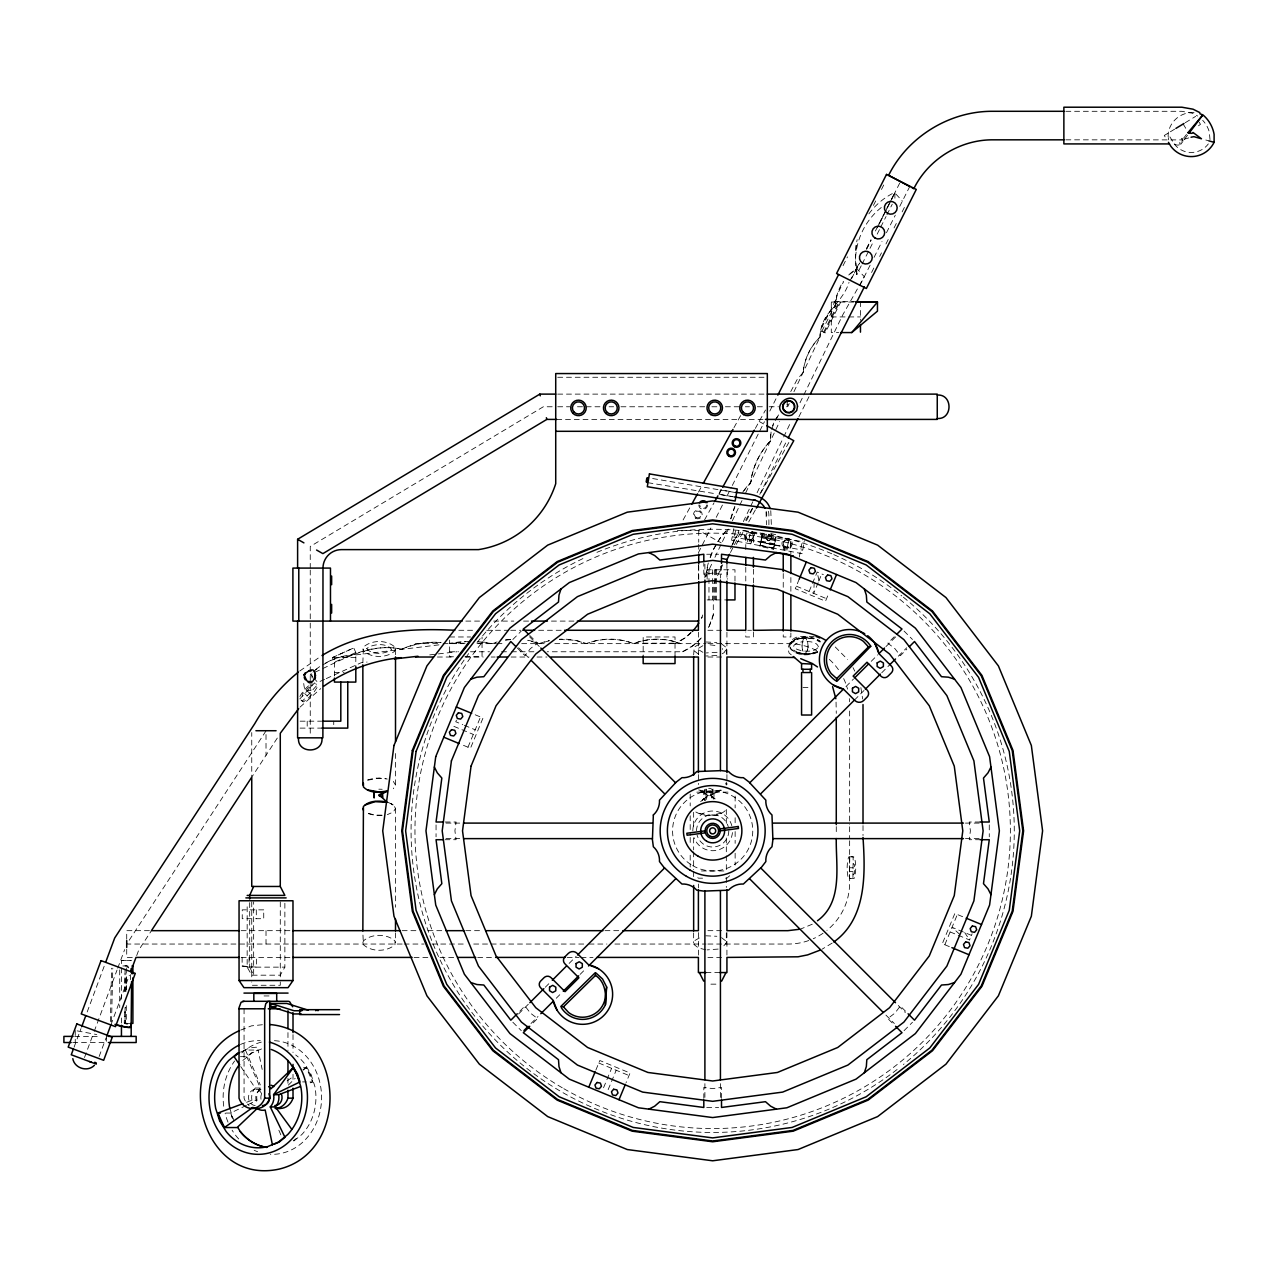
<?xml version="1.0" encoding="UTF-8"?>
<svg xmlns="http://www.w3.org/2000/svg" width="1278" height="1278" viewBox="0 0 1278 1278"><rect width="100%" height="100%" fill="white"/><g stroke="black" fill="none" stroke-linecap="round" stroke-linejoin="round"><path stroke-width="0.75" stroke-dasharray="5 3.75" d="M130.404 979.635L130.452 973.708M126.426 1024.189L124.27 1023.007L124.445 1011.202M124.733 991.52L124.988 973.82M127.624 1024.157L125.468 1022.975L125.707 1007.24M125.931 991.504L126.187 973.82M110.387 1021.569L111.601 968.213M111.553 1021.537L112.783 968.197M814.198 582.464L813.719 593.391L818.224 582.528M802.025 645.917L802.408 641.875C807.392 641.268 816.802 641.093 818.431 646.86M808.047 645.869L807.648 649.895M748.876 539.667L750.346 532.511L788.67 540.482L787.967 544.284L787.216 547.655L748.844 539.747L750.346 532.511M770.762 533.613L776.545 534.811L773.462 549.205L759.947 546.393L762.327 535.003L760.857 542.16L761.337 539.38M760.825 542.239L774.34 544.891L776.209 535.53M773.462 549.205L775.73 537.75L774.372 544.987M787.216 547.655L788.67 540.482M1187.534 135.228L1180.824 144.238L1179.61 143.328C1183.795 128.998 1184.466 150.197 1174.226 143.919L1167.773 133.359M793.942 391.691L820.013 337.041C820.061 314.516 842.857 302.806 849.007 282.39M745.777 549.54L745.777 536.121L747.678 532.83L750.585 532.447L752.902 534.22L753.413 543.629M753.413 536.121C753.589 541.025 745.585 541.025 745.777 536.121M766.465 537.878C777.359 528.82 766.161 551.201 766.465 534.14M783.238 549.748L783.749 541.505L786.066 539.731L788.973 540.115L790.747 542.431L790.874 553.725M790.874 543.422L789.756 549.844L784.357 549.844L784.357 546.121A3.818 3.818 0 0 1 786.066 539.731A3.818 3.818 0 0 1 790.747 544.412A3.818 3.818 0 0 1 784.357 546.121L783.238 543.422M790.747 391.611L796.945 379.87L803.191 372.297A55.593 55.593 0 0 1 820.013 337.041A39.011 39.011 0 0 1 835.381 306.528L836.946 295.314L843.496 281.815M382.17 789.261L378.831 789.181M713.523 798.99C717.182 783.047 699.098 786.082 704.897 800.667M712.98 789.037L713.236 798.958M719.658 493.739L720.345 489.873L733.588 492.014M706.111 799.677L707.517 795.427L699.881 802.344M803.191 372.297C804.517 359.006 810.508 346.418 820.013 337.041M711.606 564.301L705.807 576.458L707.964 564.876M733.796 528.613L731.575 540.227L802.057 553.662L804.533 540.722M732.917 544.428L735.904 528.757M799.277 557.08L802.632 539.476M762.822 533.07L759.947 546.393M787.967 399.774L786.369 407.554L788.047 404.024M761.241 539.604L762.471 533.821M730.904 518.852L734.93 506.743M789.644 646.317L790.203 643.281C795.635 636.188 806.21 636.188 814.15 638.121M802.408 641.923L803.511 638.84L805.987 637.706L814.054 638.904L820.125 642.067M807.648 649.863L805.028 654.048L794.596 651.62M362.856 662.803L363.415 647.115C371.515 639.671 386.867 639.671 394.966 647.115L395.509 654.911M395.509 649L394.966 650.869C386.867 658.314 371.515 658.314 363.415 650.869L362.856 649M395.509 753.509L395.509 785.059L393.336 788.686M387.346 802.089L393.336 804.741L395.509 808.367L393.336 811.993L387.346 814.645M362.856 942.797L363.415 940.928C371.515 933.483 386.867 933.483 394.966 940.928L394.966 944.682C386.867 952.126 371.515 952.126 363.415 944.682L362.856 932.908M693.65 654.911L694.21 647.115L701.814 642.722M722.437 649.464L722.437 648.521M721.543 643.872L725.76 647.115L726.319 649L724.131 652.627L721.543 654.128M705.76 949.81L698.443 947.925L694.21 944.682L694.21 940.928L701.814 936.518M726.319 932.908L726.319 942.797L722.581 947.317M771.736 429.44L774.149 422.155A38.164 38.164 0 0 0 772.663 425.702M702.756 614.974L701.542 618.328A54.81 54.251 66.7 0 0 703.028 615.085M709.034 626.444L713.3 614.702L713.3 584.589L722.741 564.78M74.076 1047.177L80.977 1028.614M87.192 1011.952L104.956 964.171M84.508 1057.497L93.502 1033.311M94.189 1031.458L117.017 970.082M117.72 968.229L124.637 949.618M99.141 1056.491L106.042 1037.944M110.882 1024.94L129.334 975.338M136.682 955.593L138.727 950.113L151.427 930.672M710.376 557.432L713.14 550.067L720.105 538.23L727.757 529.284M456.438 720.137L455.767 721.75L462.828 724.69M467.988 747.215L480.512 716.99M595.867 1070.085L599.829 1060.516L630.054 1073.041L626.092 1082.61M799.229 579.11L795.267 588.679L825.508 601.203L828.735 593.407M603.551 1087.754L611.603 1068.328M809.118 591.49L817.169 572.065L823.383 574.637M608.152 1089.655L616.204 1070.229M818.847 581.027L821.77 573.966M944.825 944.73L957.35 914.505M950.129 931.918L969.555 939.969L972.127 933.755M714.929 557.336L729.019 527.782M732.358 520.801L739.019 506.823M739.85 505.082L742.358 499.826M745.697 492.845L779.692 421.564M730.473 548.581L739.051 530.578M743.349 521.584L752.79 501.775M757.087 492.781L782.839 438.769M783.702 436.964L790.571 422.571M800.012 402.762L842.873 314.66L864.295 276.719L856.803 268.604L859.455 263.332M698.395 552.767L710.887 527.974M716.239 517.35L722.501 504.954M726.958 496.088L731.415 487.237M732.31 485.464L764.436 421.708M769.803 411.085L776.944 396.915M843.049 265.712L847.522 256.846M873.433 205.438L876.101 200.119M881.469 189.479L884.152 184.16M821.85 331.29L837.218 300.777M823.607 332.168L838.975 301.672M861.228 265.76L856.803 274.562L856.803 267.917L858.576 264.402M866.548 248.571L870.973 239.785M875.414 230.998L878.066 225.711M878.96 223.954L886.053 209.88M886.932 208.122L890.478 201.093M891.357 199.336L894.904 192.307L894.904 198.937M824.374 332.568L839.742 302.055M851.499 278.78L859.471 262.964M866.564 248.906L870.989 240.104M877.187 227.803L884.28 213.73M885.159 211.972L888.705 204.943M889.6 203.186L900.527 181.492M866.548 249.258L870.973 240.472M879.839 222.883L894.904 192.978L902.396 201.109M787.679 406.771L789.277 403.608M862.123 264.003L873.641 241.143M877.187 234.114L879.839 228.826M880.734 227.069L886.053 216.525M886.932 214.768L892.252 204.208M859.982 285.266L870.494 264.418M874.04 257.373L882.012 241.558M886.453 232.756L895.303 215.167M899.744 206.381L909.904 186.221M730.473 552.511L742.023 529.603M746.464 520.785L752.678 508.452M759.787 494.346L786.417 441.485M798.862 416.82L809.613 395.477M871.58 272.502L874.28 267.15M879.663 256.447L881.469 252.884M885.958 243.97L889.552 236.845M894.041 227.931L897.635 220.806M902.124 211.892L905.719 204.768M683.107 519.954L690.775 506.024M698.459 492.094L702.293 485.129M733.955 427.667L740.681 415.478M704.482 520.034L714.082 502.749M718.875 494.107L721.75 488.915M755.33 428.402L765.506 410.03M732.246 544.476L739.93 530.658M745.681 520.274L752.391 508.181M761.033 492.605L788.846 442.476M736.224 544.428L743.892 530.594M748.684 521.951L755.41 509.842M849.982 280.665L856.803 268.604L848.001 275.744A45.481 45.481 0 0 1 856.803 268.604M284.866 903.242L284.866 967.142L280.281 975.178L251.75 975.178L247.165 967.142L247.165 903.242M775.187 420.542L779.34 414.072A38.164 38.164 0 0 0 775.011 420.446M277.278 738.077L251.75 777.168L251.75 732.566M790.203 643.729L791.833 641.604L797.823 638.489M790.203 644.112L797.919 638.824M742.63 492.27L750.681 482.365A72.59 72.59 0 0 1 770.49 440.846A38.164 38.164 0 0 1 771.129 431.261L770.49 440.846C759.771 452.236 752.79 466.853 750.681 482.365A80.786 80.786 0 0 0 743.684 490.784M1188.748 137.896L1182.374 139.797L1186.479 134.43M300.026 707.133L320.714 688.602M299.803 698.922L314.532 682.915L317.04 685.232L302.327 701.239L299.803 698.922L303.285 701.926A44.091 44.091 0 0 0 317.791 686.142L315.938 683.906M512.845 639.479L521.296 631.044M519.826 1011.186L524.986 1006.026L530.418 1013.103L537.495 1018.534L532.335 1023.694M894.265 636.748L887.827 643.185L894.904 648.617L900.335 655.694L906.789 649.256M518.596 1013.949L528.421 1004.125M545.259 987.271L550.882 981.664M569.125 963.42L576.138 956.391M845.972 686.574L853.528 679.001M871.229 661.317L877.651 654.895M885.942 646.604L895.75 636.795M530.977 1023.518L538.006 1016.505M556.249 998.262L561.857 992.639M580.116 974.395L585.723 968.772M854.439 700.072L863.976 690.519M881.724 672.787L889.903 664.592M898.322 656.189L906.741 647.77M904.041 1030.675L912.476 1022.24M288.301 1085.134L295.17 1078.328M303.397 1070.149L306.145 1067.418L310.25 1074.159L312.711 1081.907L309.132 1083.249M690.887 632.45L685.743 637.355L675.024 643.649A54.81 54.251 66.7 0 0 691.126 632.706M729.658 875.765L726.926 878.178L722.757 878.178M852.969 874.871L854.343 873.673L854.439 864.711L853.097 863.497M702.74 800.028L706.894 796.561L702.261 800.156M312.998 672.116L319.708 666.621A70.466 70.466 0 0 0 312.854 671.956M240.44 1056.666L246.782 1056.666L251.446 1052.88L258.14 1050.053L262.182 1069.446M242.852 1060.436L252.165 1052.88L261.527 1048.934M293.285 1140.887L296.208 1138.522M294.004 1140.887L301.848 1134.529A50.321 43.58 -90 0 0 314.883 1086.508L310.969 1074.159L304.436 1063.424A50.321 43.58 -90 0 0 295.713 1054.989M299.787 670.998L320.49 656.493M1198.492 125.803L1200.473 124.317L1197.566 119.557M287.119 1080.916L293.461 1076.427M302.982 1069.67L306.145 1067.418L312.711 1081.907L302.567 1081.907M792.072 641.86L794.596 640.15M817.632 647.866C811.386 656.125 778.478 647.067 802.264 641.716M832.17 943.084L822.153 949.155M1174.642 129.174L1164.274 135.5L1166.926 139.829M1185.281 122.704L1195.633 116.378M682.516 651.764L693.235 645.47L702.229 636.891A54.81 54.251 66.7 0 1 682.516 651.764L547.224 651.764M121.442 960.625L131.187 960.625L121.442 960.625L121.442 964.171M322.743 664.927L330.299 660.662L341.753 656.62L440.063 644.735M355.811 652.515L334.421 662.228L332.328 657.627L353.718 647.914L355.811 652.515L355.811 666.876M812.265 924.218L800.699 929.01M246.414 1105.39L230.551 1113.058L224.209 1113.058M248.172 1104.543L256.99 1100.278A12.844 11.119 -90 0 1 260.313 1088.025L246.782 1056.666M332.328 657.627L353.718 647.914M324.58 679.353L317.807 682.436L314.053 678.362M326.273 678.586L361.211 662.707L367.09 662.036M240.743 1030.084L251.431 1025.867L262.453 1024.732M243.379 1050.628L248.731 1048.375A50.321 43.58 -90 0 1 260.057 1047.209M240.536 1052.129L245.472 1050.053L258.14 1050.053M794.437 639.927L801.753 637.642M817.537 651.476L810.156 653.777L814.15 652.818M801.753 654.048L810.204 654.128L817.537 651.844M814.15 653.282L817.537 651.924M817.537 652.323C808.958 655.997 796.545 656.349 790.203 648.505L789.644 645.47M246.526 1102.291L251.894 1100.278L256.99 1100.278M702.884 645.694L697.389 649L702.884 652.307M367.633 779.931L374.965 778.046L386.036 778.542M367.792 780.187L379.183 778.094L387.25 779.053M721.543 790.187L714.21 792.056L701.814 791.338M721.367 813.239L709.993 815.332L698.603 813.239M495.544 642.674L492.238 643.649A94.876 94.876 0 0 0 478.1 641.492M549.252 640.757L539.348 643.649A63.724 63.724 0 0 0 527.782 640.262L539.348 643.649A63.724 63.724 0 0 1 549.221 640.613M797.919 638.904L805.028 637.722L814.15 638.968M797.823 638.968L805.987 637.834L804.245 638.057L805.811 638.057L807.648 641.923M717.086 652.307L706.271 652.93M716.846 655.518L705.76 655.997M718.156 949.075L707.165 949.889M715.904 984.156L709.418 984.156M269.035 995.945L262.98 995.945M429.727 654.895L457.141 651.764M505.513 640.102L512.366 639.463M559.46 639.463L574.876 640.262L586.442 643.649A63.724 63.724 0 0 1 633.553 643.649A63.724 63.724 0 0 1 680.647 643.649C665.566 637.882 648.633 637.882 633.553 643.649C618.472 637.882 601.523 637.882 586.442 643.649A63.724 63.724 0 0 0 559.46 639.224M801.753 637.722L810.204 637.722M801.801 638.057L805.987 637.706M810.204 653.665L804.245 653.761L802.408 649.863M805.987 654.336L810.204 654.048M705.76 641.987L716.846 642.483M381.978 815.156L375.013 815.076L367.792 813.239M382.01 815.46L374.965 815.364L367.633 813.495M705.76 935.8L716.846 936.279M469.154 641.316L449.648 643.649A94.876 94.876 0 0 1 465.575 641.38M1194.019 112.576L1189.483 112.72A24.601 24.601 0 0 0 1168.188 133.295L1168.14 139.829M766.752 515.481L766.672 513.564A15.767 15.767 0 0 0 766.353 511.759M126.314 965.769L125.1 965.801L126.314 965.769A306.736 8.962 19.9 0 1 129.989 967.893M124.27 1023.007L125.468 1022.975M1065.836 111.298L1181.703 111.298L1191.639 113.039A28.659 28.659 0 0 1 1197.582 116.026M1065.852 139.829L1181.83 139.893M856.548 301.672L831.291 301.672L831.291 332.568L838.735 332.568M831.291 302.055L853.64 302.055M831.291 316.928L860.461 316.928M557.719 377.266L765.33 377.266M557.719 394.119L765.33 394.119M552.176 406.771L543.326 406.771L310.25 546.457L310.25 568.087M557.703 406.771L569.7 406.771M577.464 406.771L601.634 406.771M609.095 406.771L613.616 406.771M620.948 406.771L705.44 406.771M711.878 406.771L717.805 406.771M725.409 406.771L741.528 406.771M745.362 406.771L749.451 406.771M757.343 406.771L765.33 406.771M769.18 406.771L778.43 406.771M556.761 419.408L763.429 419.408M677.34 530.418L698.731 530.418L721.175 542.862M706.702 554.253L718.635 554.253M707.133 599.909L727.278 599.909M465.831 621.092L481.758 621.092M493.707 621.092L513.836 621.092M523.565 621.092L529.747 621.092M551.425 621.092L575.467 621.092M458.802 630.278L474.777 630.278M486.758 630.278L508.724 630.278M510.721 630.278L520.705 630.278M538.661 630.278L562.624 630.278M707.9 630.278L725.025 630.278M747.678 630.278L751.496 630.278M814.262 636.572L799.261 636.572A12.365 12.365 0 0 0 789.085 652.994L791.865 655.342M449.648 636.971L470.608 636.971M449.648 643.185L464.888 643.185M478.228 643.185L482.046 643.185M643.169 643.185L675.024 643.185M415.174 643.649L441.102 643.649M443.099 643.649L465.032 643.649M476.998 643.649L496.168 643.649M496.95 643.649L504.922 643.649M521.68 643.649L545.227 643.649M554.796 643.649L705.999 643.649M707.9 643.649L788.286 643.649A61.36 61.36 0 0 1 817.569 651.093M449.648 651.764L458.642 651.764M470.48 651.764L489.538 651.764M501.471 651.764L509.427 651.764M511.408 651.764L535.29 651.764M453.466 656.78L449.648 656.78L449.648 640.086M464.888 656.78L482.046 656.78L482.046 636.971M437.38 657.02L453.323 657.02M465.272 657.02L483.212 657.02M491.183 657.02L495.161 657.02M511.104 657.02L529.044 657.02M537 657.02L546.968 657.02M707.9 657.02L725.025 657.02M355.811 657.371L334.421 657.371L334.421 680.104M334.421 672.436L344.149 672.436M802.967 687.42L810.22 687.42M300.122 721.175L321.433 721.175M300.122 728.109L321.96 728.109M696.782 792.136L728.556 792.136M445.159 822.01L456.086 822.01L454.92 830.86L456.086 839.71L445.159 839.71M980.162 822.01L969.235 822.01L970.401 830.86L969.235 839.71L980.162 839.71M445.974 823.096L461.853 823.096M965.449 823.096L979.347 823.096M445.974 838.624L459.872 838.624M965.449 838.624L979.347 838.624M701.43 870.957L723.891 870.957M702.581 878.178L698.395 878.178L695.663 875.765M149.43 930.672L126.714 930.672L126.714 940.576M241.175 930.672L290.825 930.672M402.155 930.672L416.085 930.672M428.002 930.672L443.913 930.672M465.783 930.672L481.694 930.672M604.957 930.672L618.871 930.672M707.9 930.672L725.025 930.672M402.155 944.043L126.714 944.043L266.016 730.888L266.016 755.33M404.152 944.043L424.024 944.043M431.98 944.043L465.783 944.043M473.739 944.043L587.065 944.043M589.046 944.043L606.938 944.043M614.894 944.043L705.999 944.043M707.9 944.043L788.286 944.043A61.36 61.36 0 0 0 810.284 939.969M132.289 957.414L126.714 957.414L126.714 947.509M241.207 957.414L290.825 957.414M414.088 957.414L428.002 957.414M439.936 957.414L455.847 957.414M477.716 957.414L493.612 957.414M567.176 957.414L579.11 957.414M581.091 957.414L593.024 957.414M707.9 957.414L725.025 957.414M122.864 965.96L129.749 965.96M242.133 957.366L242.133 966.024L256.622 967.142L256.622 957.366M247.165 967.142L284.866 967.142M705.999 972.558L719.802 972.558M129.749 1023.422L121.442 1023.422L121.442 1017.48M74.715 1036.394L100.658 1036.394M72.75 1042.528L106.521 1042.528L106.521 1036.394M303.605 1067.418L306.145 1067.418M240.775 1066.571L255.217 1088.025L260.313 1088.025M255.792 1089.415L261.223 1089.415M706.702 1107.467L718.635 1107.467M849.63 867.762L853.049 867.794M849.598 871.372L853.017 871.42M310.075 687.772L308.27 687.74L302.199 694.337L302.375 696.127M478.084 641.62L492.238 643.649A63.724 63.724 0 0 1 497.11 641.923M709.993 644.847L717.086 645.694M801.753 653.665L805.987 653.985L797.823 652.818M440.958 642.674C427.587 641.284 414.056 644.064 401.691 649.112A81.233 81.233 0 0 0 353.718 654.592A70.466 70.466 0 0 0 322.631 664.736M242.133 966.024L249.689 967.142L253.651 975.178L253.651 901.805M647.978 482.701L715.68 493.771M652.643 478.547L736.607 492.749M719.546 494.41L732.741 496.647M721.351 494.73L735.808 497.27M77.191 1030.883L96.745 1034.557M743.588 530.482L804.277 542.064M732.246 536.728L802.728 550.179M762.135 536.185L775.65 538.996M761.992 536.968L775.506 539.779M761.816 537.862L775.331 540.674M761.001 541.057L774.516 543.869M760.889 541.664L774.404 544.476M760.106 545.243L773.621 548.054M760.202 545.562L773.717 548.39M810.204 637.642L814.15 638.569M801.753 654.128L794.437 651.844M1205.825 140.005L1208.093 140.644M698.603 789.932L709.993 792.025L721.367 789.932L709.817 795.715L718.06 791.05L710.552 794.996L712.038 789.005L712.038 797.488M797.919 652.866L790.203 647.674M796.306 586.171L826.531 598.695M475.208 714.785L483.004 718.028L470.48 748.253L460.911 744.291M962.638 916.693L954.842 913.466L942.317 943.707L950.113 946.934M464.345 725.313L475.192 729.802M971.456 935.368L952.03 927.317L960.097 934.697M453.866 726.351L473.291 734.403M598.791 1063.024L629.032 1075.549M759.164 421.484L764.132 424.248M700.088 790.778L708.252 795.715L701.926 791.05L707.517 794.996L706.015 789.005L706.015 797.488M698.443 654.128L694.21 650.869L693.65 649M695.839 811.993C704.689 816.977 718.076 817.569 725.76 810.236L726.319 808.367L726.319 824.182M721.543 937.669L725.76 940.928L726.319 942.797M390.573 803.495L393.097 804.964L389.918 802.856M714.354 798.654L709.817 794.708L713.939 798.542M817.537 639.463L820.125 641.221M817.537 639.847L820.125 641.684M794.437 651.924L790.203 648.042M714.098 798.542L711.175 796.561L711.654 798.015M1181.878 139.893L1183.284 140.947M715.185 798.894L710.552 795.427L714.306 798.894M835.269 646.987L847.602 659.496M307.167 690.919L309.691 693.235M304.707 693.587L307.231 695.903M904.041 631.044L912.476 639.479M529.763 635.454L537.495 643.185L530.418 648.617L524.986 655.694L517.255 647.962M905.495 1011.186L900.335 1006.026L894.904 1013.103L887.827 1018.534L894.265 1024.972M529.571 636.795L539.396 646.62M898.306 1005.514L905.319 1012.543M518.596 647.77L528.421 657.595M885.926 1015.099L894.344 1023.518M512.845 1022.24L521.296 1030.675M393.336 781.433L395.509 785.059M312.806 677.02L310.314 674.305C339.005 661.86 368.815 642.003 401.691 649.112A81.616 81.616 0 0 1 440.974 642.483M1174.194 143.903L1174.226 143.919A21.279 21.279 0 0 0 1208.333 143.903M964.698 932.557L969.555 939.969M1183.14 123.998L1186.463 129.461M853.033 667.627L854.758 671.142M233.011 1118.49L230.551 1113.058L232.037 1117.707M245.472 1050.053L260.329 1084.958M278.86 1130.215L281.208 1135.727M229.816 1108.457L233.73 1120.79M725.76 783.174L726.319 785.059L726.319 779.149M704.561 789.389L705.136 800.699M817.888 575.531L818.958 580.723M860.877 687.58L862.65 698.986M770.778 510.689L771.337 524.731M766.033 511.823L766.465 524.811M807.648 641.875L808.047 645.917M802.408 649.895L802.025 645.869M836.052 702.101L836.275 713.396M1210.01 139.59L1209.292 131.778A28.659 28.659 0 0 0 1202.694 120.308M1168.443 137.784L1168.443 139.829M989.268 824.901L989.268 836.818M863.017 825.588L863.017 835.508M860.461 301.672L860.461 320.363M856.164 245.248L856.164 251.878M849.646 710.999L849.646 824.789M849.646 826.786L849.646 838.767M849.646 840.764L849.646 882.683A61.36 61.36 0 0 1 826.898 930.368M836.275 826.626L836.275 834.566M790.874 577.496L790.874 593.359M790.874 633.009L790.874 636.971L783.238 636.971L783.238 633.009M783.238 573.534L783.238 589.398M771.337 534.124L771.337 537.878M768.893 524.779L768.893 515.417A17.876 17.876 0 0 0 768.413 511.264M768.893 534.14L768.893 537.878M753.413 569.237L753.413 583.024M753.413 631.955L753.413 636.971L745.777 636.971L745.777 631.955M751.496 539.476L751.496 543.086L749.595 543.15L747.678 543.086L747.678 539.476M745.777 567.256L745.777 583.024M735.138 796.066L735.138 807.904M735.138 817.744L735.138 823.655M735.138 831.547L735.138 843.368M735.138 853.225L735.138 865.046M734.978 581.075L734.978 569.78L707.133 569.78L707.133 579.206M727.278 569.78L727.278 579.206M726.926 563.486L726.926 579.206M726.926 632.195L726.926 655.119M726.926 774.596L726.926 784.548M726.926 932.589L726.926 955.497M726.319 649L726.319 654.911M726.319 838.017L726.319 853.832M726.319 855.813L726.319 869.647M726.319 877.555L726.319 887.443M721.511 565.18L721.511 574.285L712.661 573.119L703.811 574.285L703.811 563.358M721.511 1098.361L721.511 1087.434L712.661 1088.6L703.811 1087.434L703.811 1098.361M720.425 566.154L720.425 578.071M720.425 1083.648L720.425 1097.546M716.335 569.78L716.335 599.909M715.408 569.78L715.408 599.909M714.498 569.78L714.498 599.909M712.661 569.78L712.661 599.909M708.971 569.78L708.971 599.909M704.897 564.173L704.897 578.071M704.897 1083.648L704.897 1097.546M698.731 530.418L698.731 542.239M698.731 544.204L698.731 552.096M698.731 565.898L698.731 579.701M698.395 564.7L698.395 580.595M698.395 632.195L698.395 655.119M698.395 774.596L698.395 784.548M698.395 884.009L698.395 887.89M698.395 932.589L698.395 957.414M693.65 812.313L693.65 828.144M693.65 838.017L693.65 849.886M693.65 851.867L693.65 869.647M693.65 871.628L693.65 877.555M693.65 932.908L693.65 942.797M690.2 794.101L690.2 805.923M690.2 815.779L690.2 835.477M690.2 837.457L690.2 845.333M690.2 855.19L690.2 867.011M675.024 657.132L675.024 636.971L643.169 636.971L643.169 657.132M436.054 824.901L436.054 836.818M395.509 808.367L395.509 907.22M395.509 932.908L395.509 942.797M333.734 721.175L333.734 724.642M310.25 570.052L310.25 619.127M310.25 623.073L310.25 682.436M310.25 684.417L310.25 733.876M307.199 721.175L307.199 728.109M293.013 1034.605L293.013 1052.481M293.013 1074.319L293.013 1082.258M287.965 1032.608L287.965 1050.484M287.965 1078.297L287.965 1084.255M280.281 901.853L280.281 980.226M280.281 981.919L280.281 985.274L251.75 985.274L251.75 981.919M266.016 930.672L266.016 944.043M256.303 909.856L256.303 918.706M251.75 901.853L251.75 980.226M249.689 902.635L249.689 967.142M249.066 957.366L249.066 966.024M244.066 1008.789L244.066 1098.153A15.799 13.691 90 0 0 249.082 1105.598M126.314 967.941L126.314 989.731M126.314 1005.594L126.314 1023.422M125.052 969.89L125.052 991.696M125.052 1007.559L125.052 1023.422M121.442 967.941L121.442 1001.632M119.717 969.922L119.717 1007.575M75.242 1030.515L75.242 1042.528M732.438 832.585A19.841 19.841 0 0 1 694.018 837.649M692.82 830.86A19.841 19.841 0 0 1 731.831 825.732M127.193 966.951A305.586 8.93 19.9 0 1 128.774 967.925M728.795 830.86A16.135 16.135 0 0 1 697.069 835.045M696.526 830.86A16.135 16.135 0 0 1 728.252 826.69M823.048 933.244A61.36 61.36 0 0 1 813.239 938.739M829.342 659.416A61.36 61.36 0 0 1 839.742 671.589M843.672 678.602A61.36 61.36 0 0 1 847.554 689.13M849.311 698.603A61.36 61.36 0 0 1 849.566 701.798M303.733 683.506A37.925 37.925 0 0 0 305.107 690.599L310.842 690.599A44.091 44.091 0 0 0 312.024 683.49M311.832 674.48A44.091 44.091 0 0 1 312.136 678.075M299.899 696.43A37.925 37.925 0 0 1 310.554 684.257M903.37 597.193A301.608 301.608 0 0 1 903.37 1064.526M897.092 1069.51A301.608 301.608 0 0 1 468.659 653.585M477.077 642.53A301.608 301.608 0 0 1 584.238 557.959M596.938 552.336A301.608 301.608 0 0 1 831.946 553.837M833.783 554.636A301.608 301.608 0 0 1 901.805 595.931M752.167 531.68A5.144 5.144 0 0 1 753.237 539.763A5.144 5.144 0 0 1 745.138 538.693A5.144 5.144 0 0 1 748.269 531.153M766.784 536.664A2.444 2.444 0 0 1 770.89 536.488A2.444 2.444 0 0 1 769.324 540.274A2.444 2.444 0 0 1 766.544 537.255M505.497 639.974A63.724 63.724 0 0 1 512.35 639.224M730.712 518.804A80.786 80.786 0 0 1 734.738 506.663M856.803 274.562A69.108 69.076 0 0 1 881.996 206.924M835.381 306.528A45.481 45.481 0 0 1 843.24 281.639M713.3 614.702A54.81 54.251 66.7 0 1 707.341 629.575M705.807 576.458A79.028 79.028 0 0 1 708.316 562.943M710.105 557.336A79.028 79.028 0 0 1 727.645 529.172M856.803 267.917A69.108 69.076 0 0 1 857.155 239.689M868.848 213.889A69.108 69.076 0 0 1 894.904 192.307M256.558 1101.221A8.067 6.981 -90 0 1 261.223 1089.607M251.894 1100.278A12.844 11.119 -90 0 1 255.217 1088.025M255.201 1105.534A8.067 6.981 -90 0 1 249.593 1093.153A8.067 6.981 -90 0 1 261.686 1093.744M261.016 1099.24A8.067 6.981 -90 0 1 261.942 1093.153M257.629 1151.718A56.839 49.219 90 0 1 254.178 1150.296M238.698 1138.97A56.839 49.219 90 0 1 232.085 1130.167M228.011 1122.164A56.839 49.219 90 0 1 225.12 1113.473M223.714 1106.237A56.839 49.219 90 0 1 234.593 1061.028M241.83 1052.896A56.839 49.219 90 0 1 261.623 1042.017M274.419 1040.691A56.839 49.219 90 0 1 321.529 1099.863A56.839 49.219 90 0 1 270.297 1154.274M240.456 1044.477A56.839 49.219 -90 0 1 260.297 1040.691M707.517 504.986A4.329 4.329 0 0 1 703.188 509.315A4.329 4.329 0 0 1 698.842 504.986M706.558 504.986A3.387 3.387 0 0 1 703.188 508.356A3.387 3.387 0 0 1 699.801 504.986M849.742 856.883L849.519 878.625L852.937 878.657L853.161 856.915L849.742 856.883M366.738 648.521C371.403 655.247 385.285 654.4 391.643 649.464C386.978 642.754 373.08 643.585 366.738 648.521M835.684 300.01L820.316 330.507L825.141 332.951L840.525 302.439L835.684 300.01M851.452 856.675L848.576 857.027A44.091 44.091 0 0 0 848.352 878.465L854.103 878.529A37.925 37.925 0 0 0 854.327 857.075L851.452 856.675M263.731 909.856L242.245 909.856L242.245 918.706L263.731 918.706L263.731 909.856M692.612 865.589A40.097 40.097 0 0 0 752.758 830.86A40.097 40.097 0 0 0 692.612 796.146A40.097 40.097 0 0 0 692.612 865.589M563.806 1088.68A297.71 297.71 0 0 0 1010.371 830.86A297.71 297.71 0 0 0 563.806 573.039A297.71 297.71 0 0 0 563.806 1088.68M783.43 547.064A5.144 5.144 0 0 0 792.025 544.747A5.144 5.144 0 0 0 785.73 538.453A5.144 5.144 0 0 0 783.43 547.064M746.895 538.821A3.818 3.818 0 0 0 753.285 537.111A3.818 3.818 0 0 0 748.604 532.447A3.818 3.818 0 0 0 746.895 538.821M695.663 518.245A4.329 4.329 0 0 0 702.165 514.491A4.329 4.329 0 0 0 695.663 510.753A4.329 4.329 0 0 0 695.663 518.245M696.143 517.43A3.387 3.387 0 0 0 701.207 514.491A3.387 3.387 0 0 0 696.143 511.567A3.387 3.387 0 0 0 696.143 517.43"/><path stroke-width="1.5" d="M561.266 1007.607A25.129 25.129 0 0 0 605.452 1004.636C606.171 994.092 605.309 981.728 595.484 975.433L595.26 972.702L560.818 1006.473L563.438 1006.856L568.63 1012.527A22.988 22.988 0 0 0 605.5 995.786L606.635 987.015L602.561 979.012L595.931 972.957M131.139 1027.129L131.602 981.6M131.666 973.676L131.714 969.73M269.706 1001.297L269.706 1098.153A15.799 13.691 -90 0 1 256.878 1108.425L251.83 1108.425A15.799 13.691 -90 0 1 239.018 1098.153L239.05 1007.671L241.063 1002.287L244.066 1001.297M251.83 1108.425A15.799 13.691 -90 0 0 264.658 1098.153L264.658 1008.789L265.744 1003.709L268.22 1001.297M321.96 737.837C323.638 753.972 296.863 753.972 298.541 737.837M605.452 1004.636L606.635 987.015M646.173 481.934L646.828 478.052M646.812 482.509L647.611 477.7M726 972.558L721.639 981.121M387.346 791.338C379.438 792.855 369.374 793.255 363.415 786.928L363.415 783.174M362.856 930.943L363.415 806.482C369.007 800.475 378.496 800.603 386.036 801.849M560.994 588.966L558.981 595.149L558.502 602.018L523.325 629.016L528.469 634.16M864.327 1072.753L866.34 1066.571L866.819 1059.702L901.996 1032.704L895.558 1026.266M73.389 1049.03L71.248 1054.781L96.313 1064.095M81.68 1026.761L85.818 1015.627M105.643 962.334L114.7 937.988L254.737 723.699C266.064 704.098 280.729 686.35 298.365 672.116M106.745 1036.075L110.882 1024.94M130.707 971.663L135.995 957.414L239.226 957.414M588.775 1087.211L595.133 1071.843M799.229 579.11L806.322 561.985M618.999 1099.735L625.373 1084.367M830.189 589.877L836.563 574.509M253.651 886.469L249.689 895.399L249.689 899.025M777.839 395.142L838.592 274.578M726.926 563.486L726.926 559.556L729.594 554.269M788.206 437.971L797.967 418.577M810.508 393.688L864.407 286.751M434.36 894.664L437.316 888.865L441.837 883.673L436.054 839.71L443.338 839.71M990.961 767.056L988.006 772.855L983.485 778.046L989.268 822.01L980.162 822.01M691.733 504.283L697.5 493.835M703.251 483.388L732.997 429.408M380.381 793.862L379.023 795.715L387.25 791.05L379.183 792.025L367.792 789.932M715.041 501.024L717.916 495.832M722.709 487.19L754.371 430.127M756.368 508.117L793.766 440.686L766.832 425.75M913.802 188.729C928.307 159.159 960.257 139.478 993.198 139.829L1063.871 139.829M292.981 980.545L288.061 987.67L243.954 987.67L239.05 980.545L239.05 900.766L292.981 900.766L292.981 980.545L239.05 980.545M1189.163 133.056L1202.502 115.355L1188.013 132.608L1188.971 133.327L1188.013 132.608M840.589 332.568L851.739 332.568L877.459 302.055L856.548 301.672M298.701 708.619L280.281 733.268L280.281 886.469L284.866 895.399L247.165 895.399M870.749 646.269L836.978 681.27L836.691 678.586L831.179 673.554A22.988 22.988 0 0 1 863.401 641.348L868.465 646.908L870.749 646.269A25.129 25.129 0 0 0 831.69 641.86A25.129 25.129 0 0 0 836.1 680.918M517.255 1013.758L510.817 1020.195L483.819 985.019L476.95 984.539L470.767 982.526M896.852 634.16L901.996 629.016L866.819 602.018L866.34 595.149L864.327 588.966M529.827 1002.719L543.869 988.677M552.288 980.258L566.314 966.216M577.544 954.985L664.576 867.97M749.771 782.775L843.448 689.098A30.065 30.065 0 0 1 821.387 648.841A30.065 30.065 0 0 1 864.727 633.712M854.79 677.739L868.657 663.873M884.536 648.01L878.929 653.617L891.421 666.11A4.713 4.713 0 0 1 891.421 672.771L887.954 676.238A4.904 4.904 0 0 1 881.021 676.238L866.995 662.228L853.145 676.094L867.155 690.104A4.904 4.904 0 0 1 867.155 697.037L863.688 700.504A6.246 6.246 0 0 1 854.87 700.504L843.448 689.098L833.48 685.104M523.964 1030.531L528.181 1026.33M540.802 1013.694L553.438 1001.057M563.263 991.233L578.71 975.801M588.535 965.976L675.551 878.945M760.745 793.75L854.439 700.072M865.35 689.161L880.35 674.145M889.903 664.592L895.511 658.985M529.763 1026.266L523.325 1032.704L558.502 1059.702L558.981 1066.571L560.994 1072.753M909.361 646.668L914.505 641.524L941.503 676.701L948.372 677.18L954.554 679.193M836.691 678.586L868.465 646.908M563.438 1006.856L595.484 975.433M256.83 1108.841L237.117 1127.547L224.433 1127.547L220.327 1120.79L217.883 1113.058L242.948 1103.649M817.489 920.735C843.368 901.917 835.732 865.573 836.275 838.544M833.799 941.998C866.883 918.387 865.334 873.417 863.017 837.489M851.739 332.568L877.459 311.161L877.459 302.055L855.621 302.055M238.043 1052.88L228.73 1060.436A50.321 43.58 -90 0 0 215.694 1108.457L219.608 1120.79L226.158 1131.541A50.321 43.58 -90 0 0 267.741 1146.59L278.428 1142.085L287.726 1134.529A50.321 43.58 -90 0 0 300.761 1086.508L296.847 1074.159L290.314 1063.424A50.321 43.58 -90 0 0 271.255 1049.462M238.762 1052.88L234.114 1056.666L239.657 1064.909M94.38 1065.325C87.607 1072.37 74.428 1068.296 72.814 1058.663M252.98 1107.291L224.433 1127.547L217.883 1113.058L220.423 1113.058M323.845 686.158C346.61 670.119 373.543 660.199 401.276 657.643M1175.904 128.407L1184.019 123.471M297.614 568.087L297.614 539.284L539.827 394.119L555.722 394.119M556.761 419.408L546.824 419.408L322.887 553.614L316.577 550.035M365.268 804.964L375.013 801.657L387.25 802.36L379.023 794.708M322.008 655.518C361.69 631.156 409.471 628.009 454.808 630.278M776.465 552.559L770.666 555.515L765.474 560.036L721.511 554.253L721.511 563.358M648.857 1109.16L654.655 1106.205L659.847 1101.684L703.811 1107.467L703.811 1100.182M820.412 950.017L807.632 954.89L798.047 956.807L726.926 957.414L726.926 972.558L719.802 972.558M239.034 1030.819C169.974 1062.034 199.656 1186.415 279.163 1169.098C351.37 1151.638 345.284 1030.819 269.77 1024.525M274.115 1144.209L279.147 1142.085L284.978 1137.34L270.281 1106.924A12.844 11.119 -90 0 0 273.604 1094.687L293.477 1067.418L297.566 1074.159L299.531 1080.357M268.699 1086.635A12.844 11.119 -90 0 1 270.936 1088.792L293.477 1067.418L300.026 1081.907L273.604 1094.687L278.684 1094.687L300.17 1086.62M470.767 679.193L476.95 677.18L483.819 676.701L510.817 641.524L515.961 646.668M954.554 982.526L948.372 984.539L941.503 985.019L914.505 1020.195L908.067 1013.758M1191.032 137.225L1193.924 136.666L1201.48 138.791L1193.029 132.481A2.189 2.189 0 0 1 1189.514 132.481M799.165 929.314L787.855 930.672L726.926 930.672L726.926 889.839M705.073 830.86L686.829 833.256L687.085 835.221L705.328 832.825A7.588 7.588 0 0 0 717.533 836.675A7.588 7.588 0 0 0 715.872 823.975A7.588 7.588 0 0 0 705.073 830.86L705.328 832.825M394.487 658.921L417.986 656.237M309.196 670.646L311.353 670.742M937.253 418.481C952.925 419.679 952.925 393.864 937.253 395.062M1063.871 111.298L992.543 111.298C949.49 111.074 907.779 136.762 888.609 175.31L910.112 186.764M1169.418 143.919L1063.871 143.919L1063.871 107.208L1181.83 107.208L1193.045 109.189L1199.85 112.608M767.327 394.119L937.253 394.119L937.253 419.408L765.41 419.408M555.722 431.309L767.327 431.309L767.327 373.559L555.722 373.559L555.722 483.707A96.601 96.601 0 0 1 478.483 549.62L341.45 549.62A18.467 18.467 0 0 0 322.983 568.087L322.887 737.837L297.614 737.837L297.614 621.092M727.15 599.909L734.978 599.909L734.978 582.96M462.157 621.092L292.902 621.092L292.902 568.087L330.475 568.087L330.475 621.092M531.52 621.092L547.447 621.092M577.305 621.092L698.731 621.092L698.731 581.666M522.702 630.278L534.667 630.278M564.62 630.278L698.395 630.278L698.395 620.341M415.462 657.02L433.402 657.02M497.158 657.02L507.126 657.02M550.962 657.02L698.395 657.02L698.395 772.599M322.36 721.175L340.811 721.175L340.811 682.085M321.96 728.109L347.76 728.109L347.76 682.085M255.919 730.728L276.096 730.728M443.338 822.01L436.054 822.01L441.837 778.046L437.316 772.855L434.36 767.056M463.85 823.096L652.419 823.096M772.902 823.096L963.468 823.096M463.85 838.624L652.419 838.624M772.902 838.624L963.468 838.624M980.162 839.71L989.268 839.71L983.485 883.673L988.006 888.865L990.961 894.664M280.281 886.469L251.75 886.469L251.75 777.168L151.427 930.672L239.178 930.672M245.871 897.891L286.144 897.891M292.822 930.672L400.174 930.672M445.894 930.672L463.802 930.672M485.672 930.672L602.96 930.672M622.849 930.672L698.395 930.672L698.395 889.839M292.822 957.414L412.107 957.414M457.828 957.414L475.72 957.414M495.608 957.414L565.196 957.414M597.002 957.414L698.395 957.414L698.395 972.558L705.999 972.558M132.017 965.96L132.896 965.96L132.896 973.884M243.954 993.086L288.061 993.086M242.564 1001.297L287.965 1001.297A11.39 5.703 -90 0 1 289.707 1001.84L292.662 1006.76M301.145 1013.933L293.988 1013.933L270.776 1006.617L270.776 1003.454L286.879 1003.454L308.317 1010.195M270.776 1006.617L276.144 1006.617M239.018 1008.789L264.658 1008.789M268.236 1008.789L280.074 1008.789M339.533 1009.684L299.707 1009.684L299.707 1014.572L339.533 1014.572M301.145 1010.754L293.988 1010.754L270.776 1003.454M130.963 1023.422L132.896 1023.422L132.896 977.846M73.054 1036.394L63.9 1036.394L63.9 1042.528L71.153 1042.528M108.326 1036.394L136.171 1036.394L136.171 1042.528L108.39 1042.528M264.658 1098.153L269.706 1098.153M293.013 1098.153A15.799 13.691 90 0 1 280.186 1108.425L275.137 1108.425A15.799 13.691 90 0 0 287.965 1098.153L293.013 1098.153L293.013 1088.217M270.281 1106.924L275.361 1106.924L291.799 1129.337M801.562 663.554L811.61 664.097L811.61 669.273L801.562 669.273L801.562 663.554L793.255 656.509M794.549 657.467L726.926 657.02L726.926 772.599M735.489 492.334C747.582 493.851 765.33 494.235 770.091 508.42M734.626 496.966L753.477 500.177M775.858 552.623L793.414 555.962M755.394 500.273L753.525 499.842L755.378 500.305A15.767 15.767 0 0 1 765.075 508.293M722.757 558.566L726.926 559.556M115.004 1024.381L120.228 1025.707A325.762 9.521 19.9 0 0 131.075 1026.681M115.563 1024.844L119.062 1025.723A324.628 9.489 19.9 0 0 129.861 1026.697M1208.716 140.82L1214.1 142.321L1214.1 134.318A32.765 32.765 0 0 0 1202.902 114.876L1199.93 113.79M800.699 658.681L812.265 663.474L817.489 666.956M89.3 1061.491L91.601 1062.353M598.551 968.788L588.583 964.794L577.161 953.372A6.246 6.246 0 0 0 568.343 953.372L564.876 956.839A4.904 4.904 0 0 0 564.876 963.772L578.886 977.798L565.02 991.664L551.01 977.638A4.904 4.904 0 0 0 544.077 977.638L540.61 981.105A4.713 4.713 0 0 0 540.61 987.766L553.102 1000.259L557.096 1010.243M456.326 706.974L471.678 713.332M966.168 918.163L981.536 924.521M443.801 737.198L459.153 743.572M951.886 947.653L969.012 954.746M94.748 1062.258L96.297 1062.961M825.668 640.262C803.942 626.987 777.567 630.533 753.413 630.278L753.413 584.989M648.857 552.559L654.655 555.515L659.847 560.036L703.811 554.253L703.811 561.537M776.465 1109.16L770.666 1106.205L765.474 1101.684L721.511 1107.467L721.511 1100.182M912.109 187.834L913.371 188.505M297.614 539.284L303.924 542.878M540.802 648.026L675.551 782.775M760.745 867.97L895.495 1002.719M531.233 660.406L664.576 793.75M749.771 878.945L883.114 1012.288M703.699 981.121L699.322 972.558M1168.443 142.321L1170.904 146.363A25.4 25.4 0 0 0 1214.1 142.321M237.836 1127.547L240.28 1131.541A50.321 43.58 -90 0 0 266.751 1147.388A50.321 43.58 90 0 1 240.28 1131.541M379.758 795.427L380.381 796.561M874.935 643.649L878.929 653.617A30.065 30.065 0 0 0 867.698 635.709M832.601 686.653L835.844 698.746M362.856 808.367L363.415 810.236M539.827 394.119L540.29 395.813M546.361 417.714L546.824 419.408M272.438 1144.912L265.169 1110.007A12.844 11.119 -90 0 1 256.798 1108.314M382.473 792.376L382.697 797.392M374.055 792.711L374.278 797.744M382.378 797.36L382.186 792.328M373.959 797.696L373.735 791.306M863.017 704.577L863.017 823.607M860.461 325.315L860.461 332.168M836.275 717.373L836.275 824.645M811.61 672.532L811.61 715.025L801.562 715.025L801.562 672.532M810.22 669.273L810.22 672.532L802.967 672.532L802.967 669.273M790.874 555.706L790.874 573.534M790.874 595.34L790.874 631.012M783.238 553.725L783.238 571.554M783.238 591.379L783.238 631.012M753.413 557.416L753.413 567.256M745.777 557.416L745.777 565.291M745.777 584.989L745.777 630.278L726.926 630.278L726.926 581.17M720.425 580.052L720.425 770.618M720.425 891.101L720.425 1079.686M704.897 580.052L704.897 770.618M704.897 891.101L704.897 1079.686M698.731 554.061L698.731 563.918M693.65 656.892L693.65 775.203M693.65 885.462L693.65 930.943M675.024 656.173L675.024 663.586L643.169 663.586L643.169 656.173M395.509 656.892L395.509 741.671M395.509 919.074L395.509 930.943M362.856 664.768L362.856 785.059M355.811 666.876L355.811 682.085L334.421 682.085L334.421 678.107M331.641 576.058L331.641 584.717M331.641 604.382L331.641 613.057M317.966 1009.684L317.966 1010.754M315.826 1009.684L315.826 1010.754M301.864 1009.684L301.864 1010.754M298.78 568.087L298.78 621.092M293.013 1012.751L293.013 1032.608M293.013 1064.382L293.013 1068.36M287.965 1010.77L287.965 1028.646M287.965 1060.42L287.965 1074.319M287.965 1090.198L287.965 1098.153M276.703 1001.297L276.703 993.437L253.827 993.437L253.827 1001.297M131.187 1023.422L131.187 1036.394M126.714 940.576L126.714 947.509M121.442 1025.275L121.442 1036.394M816.131 636.572A13.866 13.866 0 0 1 819.645 637.994M590.308 965.194A30.065 30.065 0 0 1 612.513 996.856A30.065 30.065 0 0 1 585.164 1024.205A30.065 30.065 0 0 1 553.502 1002M698.922 622.993A54.81 54.251 66.7 0 1 692.372 631.428M280.186 1108.425A15.799 13.691 -90 0 1 277.438 1108.106M229.816 1108.457A50.321 43.58 -90 0 1 239.449 1064.478M131.075 968.692A306.736 8.962 19.9 0 1 131.267 969.954M281.272 1093.744A8.067 6.981 -90 0 1 274.802 1105.534M268.939 1093.744A8.067 6.981 -90 0 1 262.453 1105.534M256.878 1108.425A15.799 13.691 90 0 1 254.13 1108.106M271.16 1085.23A12.844 11.119 -90 0 1 273.796 1086.635M278.684 1094.687A12.844 11.119 -90 0 1 275.361 1106.924M269.418 1042.129A56.839 49.219 -90 0 1 300.442 1126.733A56.839 49.219 -90 0 1 221.174 1134.896A56.839 49.219 -90 0 1 238.73 1045.292M699.433 502.813A4.329 4.329 0 0 1 706.926 502.813M700.791 502.589A3.387 3.387 0 0 1 705.568 502.589M315.251 677.484A5.511 5.511 0 0 1 314.692 678.81M311.353 681.382A5.511 5.511 0 0 1 308.493 681.382M304.595 674.624A5.511 5.511 0 0 1 305.154 673.298M315.251 674.624A5.511 5.511 0 0 0 314.692 673.298A5.719 5.719 0 0 1 315.57 675.966M315.458 677.388A5.719 5.719 0 0 1 315.011 678.746M305.426 679.848A5.719 5.719 0 0 1 304.244 677.276M304.164 675.838A5.719 5.719 0 0 1 305.075 673.155M549.572 987.111L549.524 990.706L552.623 992.559L555.786 990.801L555.834 987.191L552.719 985.338L549.572 987.111M576.074 963.548L576.027 967.142L579.126 968.996L582.289 967.238L582.337 963.628L579.222 961.775L576.074 963.548M852.458 688.187L852.41 691.797L855.509 693.635L858.656 691.877L858.704 688.267L855.605 686.43L852.458 688.187M877.171 662.883L877.123 666.493L880.222 668.33L883.37 666.573L883.417 662.962L880.318 661.109L877.171 662.883M797.536 406.308L796.673 410.621L791.881 415.031A7.173 5.687 0 0 1 785.363 414.951C768.35 406.34 795.012 387.394 797.536 406.308M304.228 674.528C312.167 700.312 323.909 656.157 304.228 674.528M393.975 745.473L382.729 830.86L393.975 916.246L426.932 995.818L479.362 1064.159L547.703 1116.589L627.274 1149.545L712.661 1160.791L798.047 1149.545L877.619 1116.589L945.96 1064.159L998.39 995.818L1031.346 916.246L1042.592 830.86L1031.346 745.473L998.39 665.902L945.96 597.561L877.619 545.131L798.047 512.174L712.661 500.928L627.274 512.174L547.703 545.131L479.362 597.561L426.932 665.902L393.975 745.473M412.331 750.394L401.739 830.86L412.331 911.342L443.386 986.328L492.797 1050.724L557.192 1100.134L632.195 1131.19L712.661 1141.781L793.143 1131.19L868.129 1100.134L932.525 1050.724L981.935 986.328L1012.991 911.342L1023.598 830.86L1012.991 750.394L981.935 675.391L932.525 610.996L868.129 561.585L793.143 530.53L712.661 519.938L632.195 530.53L557.192 561.585L492.797 610.996L443.386 675.391L412.331 750.394M413.098 750.585L402.522 830.86L413.098 911.134L444.073 985.929L493.356 1050.165L557.591 1099.447L632.386 1130.423L712.661 1140.998L792.935 1130.423L867.73 1099.447L931.966 1050.165L981.248 985.929L1012.224 911.134L1022.799 830.86L1012.224 750.585L981.248 675.79L931.966 611.555L867.73 562.272L792.935 531.297L712.661 520.721L632.386 531.297L557.591 562.272L493.356 611.555L444.073 675.79L413.098 750.585M416.085 751.384L405.621 830.86L416.085 910.335L446.757 984.38L495.544 1047.976L559.141 1096.764L633.185 1127.436L712.661 1137.899L792.136 1127.436L866.18 1096.764L929.777 1047.976L978.565 984.38L1009.253 910.335L1019.7 830.86L1009.253 751.384L978.565 677.34L929.777 613.744L866.18 564.956L792.136 534.284L712.661 523.82L633.185 534.284L559.141 564.956L495.544 613.744L446.757 677.34L416.085 751.384M435.734 756.656L425.973 830.86L435.734 905.064L464.377 974.203L509.938 1033.582L569.317 1079.143L638.457 1107.786L712.661 1117.563L786.865 1107.786L856.004 1079.143L915.383 1033.582L960.944 974.203L989.587 905.064L999.364 830.86L989.587 756.656L960.944 687.516L915.383 628.137L856.004 582.576L786.865 553.933L712.661 544.172L638.457 553.933L569.317 582.576L509.938 628.137L464.377 687.516L435.734 756.656M451.422 760.857L442.204 830.86L451.422 900.862L478.451 966.088L521.424 1022.096L577.432 1065.069L642.658 1092.099L712.661 1101.316L782.663 1092.099L847.889 1065.069L903.897 1022.096L946.886 966.088L973.9 900.862L983.117 830.86L973.9 760.857L946.886 695.631L903.897 639.623L847.889 596.65L782.663 569.621L712.661 560.403L642.658 569.621L577.432 596.65L521.424 639.623L478.451 695.631L451.422 760.857M471.055 766.129L462.524 830.86L471.055 895.606L496.04 955.928L535.786 1007.735L587.592 1047.481L647.93 1072.466L712.661 1080.996L777.407 1072.466L837.729 1047.481L889.536 1007.735L929.282 955.928L954.267 895.606L962.797 830.86L954.267 766.129L929.282 705.791L889.536 653.985L837.729 614.239L777.407 589.254L712.661 580.723L647.93 589.254L587.592 614.239L535.786 653.985L496.04 705.791L471.055 766.129M653.346 814.965L652.419 839.71L653.346 846.755A18.371 18.371 0 0 1 659.48 861.564L663.809 867.203L681.957 884.041A18.371 18.371 0 0 1 696.766 890.175L703.811 891.101L728.556 890.175A18.371 18.371 0 0 1 743.365 884.041L761.512 867.203L765.841 861.564A18.371 18.371 0 0 1 771.976 846.755L772.902 839.71L771.976 814.965A18.371 18.371 0 0 1 765.841 800.156L749.004 782.008L743.365 777.679A18.371 18.371 0 0 1 728.556 771.545L721.511 770.618L696.766 771.545A18.371 18.371 0 0 1 681.957 777.679L676.318 782.008L659.48 800.156A18.371 18.371 0 0 1 653.346 814.965M649.432 473.882L647.307 486.71L735.138 501.04L737.262 488.963L649.432 473.882M76.808 1023.918L68.181 1047.097L103.662 1060.293L112.288 1037.113L76.808 1023.918M101.042 960.625L81.217 1013.917L115.483 1026.649L135.292 973.373L101.042 960.625M886.501 174.415L836.579 273.476L866.372 288.493L916.294 189.432L886.501 174.415M458.435 712.804L456.262 715.329L457.348 718.492L460.639 719.115L462.812 716.591L461.725 713.428L458.435 712.804M451.549 729.674L449.361 732.214L450.463 735.361L453.738 735.984L455.926 733.46L454.824 730.313L451.549 729.674M811.051 567.624L808.862 570.148L809.964 573.295L813.239 573.918L815.428 571.394L814.326 568.247L811.051 567.624M827.617 575.004L825.428 577.528L826.531 580.691L829.805 581.314L831.994 578.79L830.892 575.627L827.617 575.004M597.098 1082.466L594.925 1084.99L596.011 1088.153L599.302 1088.776L601.475 1086.252L600.388 1083.089L597.098 1082.466M613.632 1089.255L611.443 1091.779L612.545 1094.942L615.82 1095.565L618.009 1093.041L616.907 1089.878L613.632 1089.255M972.35 926.039L970.162 928.563L971.264 931.71L974.539 932.349L976.711 929.809L975.625 926.662L972.35 926.039M965.657 941.934L963.468 944.458L964.57 947.621L967.845 948.244L970.034 945.72L968.932 942.557L965.657 941.934M738.237 826.499L719.993 828.895L720.249 830.86L738.508 828.463L738.237 826.499M690.024 870.078A45.289 45.289 0 0 0 757.95 830.86A45.289 45.289 0 0 0 690.024 791.641A45.289 45.289 0 0 0 690.024 870.078M698.044 856.164A29.218 29.218 0 0 0 741.879 830.86A29.218 29.218 0 0 0 698.044 805.555A29.218 29.218 0 0 0 698.044 856.164M711.143 833.512A3.051 3.051 0 0 0 715.712 830.86A3.051 3.051 0 0 0 711.143 828.208A3.051 3.051 0 0 0 711.143 833.512M709.689 836.02A5.959 5.959 0 0 0 718.619 830.86A5.959 5.959 0 0 0 709.689 825.7A5.959 5.959 0 0 0 709.689 836.02M706.67 841.244A11.981 11.981 0 0 0 724.642 830.86A11.981 11.981 0 0 0 706.67 820.476A11.981 11.981 0 0 0 706.67 841.244M686.414 876.309A52.478 52.478 0 0 0 765.139 830.86A52.478 52.478 0 0 0 686.414 785.411A52.478 52.478 0 0 0 686.414 876.309M875.095 238.107A6.406 6.406 0 0 0 884.695 232.564A6.406 6.406 0 0 0 875.095 227.021A6.406 6.406 0 0 0 875.095 238.107M887.571 213.346A6.406 6.406 0 0 0 897.188 207.803A6.406 6.406 0 0 0 887.571 202.259A6.406 6.406 0 0 0 887.571 213.346M862.65 263.172A6.406 6.406 0 0 0 872.251 257.629A6.406 6.406 0 0 0 862.65 252.07A6.406 6.406 0 0 0 862.65 263.172M743.588 414.631A7.764 7.764 0 0 0 755.234 407.922A7.764 7.764 0 0 0 743.588 401.196A7.764 7.764 0 0 0 743.588 414.631M710.84 414.631A7.764 7.764 0 0 0 722.469 407.922A7.764 7.764 0 0 0 710.84 401.196A7.764 7.764 0 0 0 710.84 414.631M572.975 413.401A7.764 7.764 0 0 0 585.963 409.918A7.764 7.764 0 0 0 576.458 400.413A7.764 7.764 0 0 0 572.975 413.401M605.724 413.401A7.764 7.764 0 0 0 618.712 409.918A7.764 7.764 0 0 0 609.207 400.413A7.764 7.764 0 0 0 605.724 413.401M784.644 411.372A6.15 6.15 0 0 0 794.74 407.986A6.15 6.15 0 0 0 786.753 400.941A6.15 6.15 0 0 0 784.644 411.372M784.932 411.053A5.719 5.719 0 0 0 794.309 407.906A5.719 5.719 0 0 0 786.881 401.356A5.719 5.719 0 0 0 784.932 411.053M743.173 412.219A6.086 6.086 0 0 0 753.349 409.487A6.086 6.086 0 0 0 745.905 402.043A6.086 6.086 0 0 0 743.173 412.219M710.424 412.219A6.086 6.086 0 0 0 720.584 409.487A6.086 6.086 0 0 0 713.14 402.043A6.086 6.086 0 0 0 710.424 412.219M606.922 412.219A6.086 6.086 0 0 0 617.082 409.487A6.086 6.086 0 0 0 609.638 402.043A6.086 6.086 0 0 0 606.922 412.219M574.157 412.219A6.086 6.086 0 0 0 584.334 409.487A6.086 6.086 0 0 0 576.889 402.043A6.086 6.086 0 0 0 574.157 412.219M734.355 446.741A4.329 4.329 0 0 0 740.841 442.987A4.329 4.329 0 0 0 734.355 439.233A4.329 4.329 0 0 0 734.355 446.741M734.818 445.926A3.387 3.387 0 0 0 739.898 442.987A3.387 3.387 0 0 0 734.818 440.063A3.387 3.387 0 0 0 734.818 445.926M728.987 456.262A4.329 4.329 0 0 0 735.489 452.508A4.329 4.329 0 0 0 728.987 448.754A4.329 4.329 0 0 0 728.987 456.262M729.466 455.431A3.387 3.387 0 0 0 734.546 452.508A3.387 3.387 0 0 0 729.466 449.584A3.387 3.387 0 0 0 729.466 455.431"/></g></svg>
